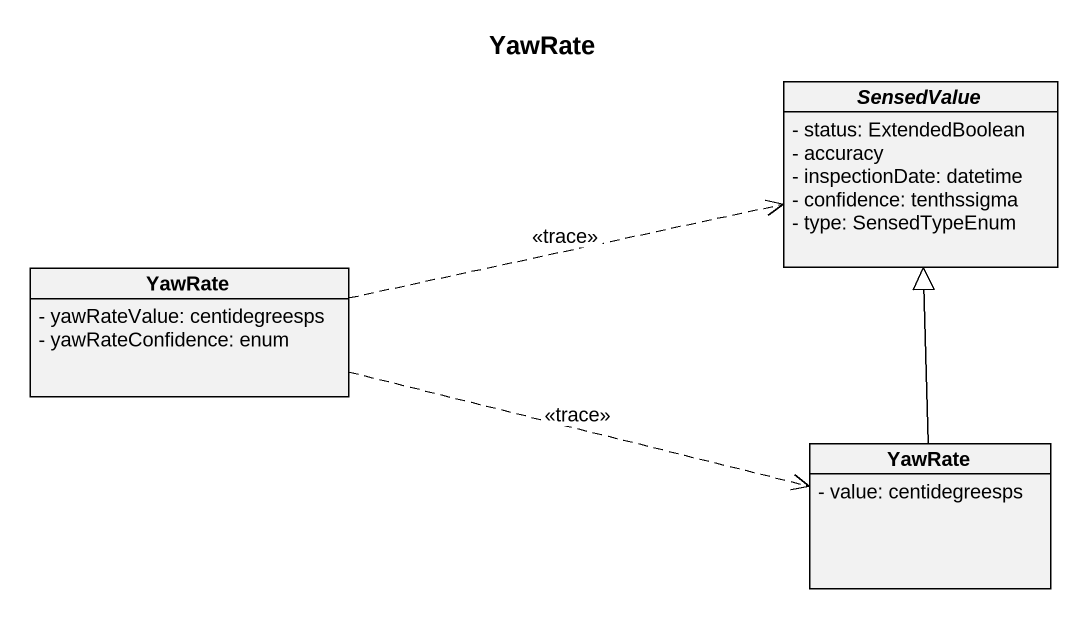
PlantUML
@startuml
title YawRate
hide circle
hide empty members
skinparam classAttributeIconSize 0
abstract class SensedValue {
  - status: ExtendedBoolean
  - accuracy
  - inspectionDate: datetime
  - confidence: tenthssigma
  - type: SensedTypeEnum
}
class YawRate {
  - yawRateValue: centidegreesps
  - yawRateConfidence: enum
}
class "YawRate" as YawRate_2 {
  - value: centidegreesps
}
YawRate .right.> SensedValue : <<trace>>
YawRate .right.> YawRate_2 : <<trace>>
YawRate_2 -up-|> SensedValue
@enduml
